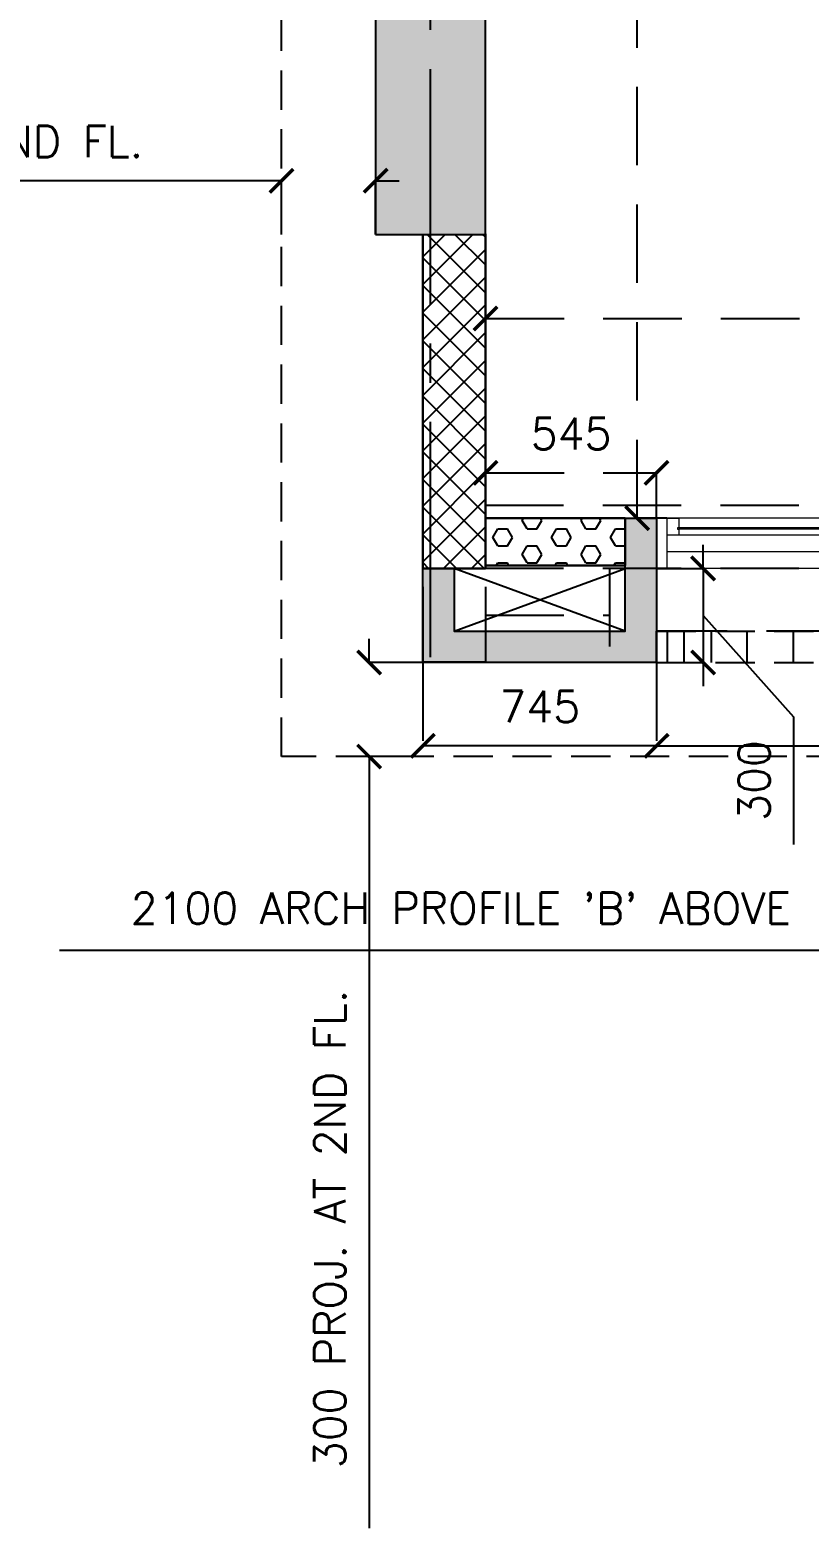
# Model space of a CAD drawing. Header units: millimetres. Extents: x 1167879 to 1231451, y -5731814 to -5645217.
# Drawn here: x 1194291 to 1196773, y -5730644 to -5725868 of the extents above; entities that cross this region are included whole.
import ezdxf

# ---------------------------------------------------------------- set-up
doc = ezdxf.new("R2010")
doc.units = ezdxf.units.MM
doc.header["$LTSCALE"] = 1000
doc.header["$MEASUREMENT"] = 0
for name, pattern in [('$0$AUDIT_D_120904163729-0', [0]), ('$0$HIDDEN', [0.375, 0.25, -0.125]), ('$2$AUDIT_D_120904163729-0', [0]), ('$5$HIDDEN', [0.375, 0.25, -0.125]), ('2BHK-A - FRONT$0$AUDIT_D_120904163729-0', [0]), ('AUDIT_D_120904163729-0', [0]), ('T8(T9 IS SIMILAR) - 1st FLOOR ELEVATION$0$AUDIT_D_120904163729-0', [0]), ('T8(T9 IS SIMILAR) - 1st FLOOR ELEVATION$0$HIDDEN', [0.375, 0.25, -0.125]), ('T8(T9 IS SIMILAR) - DIMENSION & TEXTING$0$HIDDEN', [0.375, 0.25, -0.125]), ('T8(T9 IS SIMILAR) - TYPICAL FLOOR ELEVATION$0$AUDIT_D_120904163729-0', [0]), ('T8(T9 IS SIMILAR) - TYPICAL FLOOR ELEVATION$0$HIDDEN', [0.375, 0.25, -0.125]), ('T8(T9 IS SIMILAR)$0$$0$HIDDEN', [0.375, 0.25, -0.125]), ('T8_REFUGE COLUMNS$0$CENTER2', [1.125, 0.75, -0.125, 0.125, -0.125])]:
    doc.linetypes.add(name, pattern=pattern)
doc.layers.get('0').update_dxf_attribs({"linetype": 'AUDIT_D_120904163729-0'})
for name, color, linetype in [('$0$A-DIM', 1, '$0$AUDIT_D_120904163729-0'), ('$1$A-DIM', 1, '$2$AUDIT_D_120904163729-0'), ('2BHK-A - FRONT$0$A-HATCH -160', 251, '2BHK-A - FRONT$0$AUDIT_D_120904163729-0'), ('A_dim', 1, 'Continuous'), ('T8(T9 IS SIMILAR) - 1st FLOOR ELEVATION$0$A-WALL-FEATURES', 6, 'T8(T9 IS SIMILAR) - 1st FLOOR ELEVATION$0$AUDIT_D_120904163729-0'), ('T8(T9 IS SIMILAR) - DIMENSION & TEXTING$0$A-DIMENSIONS', 2, 'T8(T9 IS SIMILAR) - DIMENSION & TEXTING$0$HIDDEN'), ('T8(T9 IS SIMILAR) - TYPICAL FLOOR ELEVATION$0$A-DIM', 1, 'T8(T9 IS SIMILAR) - TYPICAL FLOOR ELEVATION$0$AUDIT_D_120904163729-0'), ('T8(T9 IS SIMILAR) - TYPICAL FLOOR ELEVATION$0$A-WALL HATCH', 252, 'T8(T9 IS SIMILAR) - TYPICAL FLOOR ELEVATION$0$AUDIT_D_120904163729-0'), ('T8(T9 IS SIMILAR) - TYPICAL FLOOR ELEVATION$0$A-WALL-FEATURES', 6, 'T8(T9 IS SIMILAR) - TYPICAL FLOOR ELEVATION$0$AUDIT_D_120904163729-0'), ('T8(T9 IS SIMILAR)$0$$6$a-beam 2', 50, 'Continuous'), ('T8(T9 IS SIMILAR)$0$S-BEAM', 20, 'T8(T9 IS SIMILAR)$0$$0$HIDDEN'), ('T8_REFUGE COLUMNS$0$A-CENTERLINE', 193, 'T8_REFUGE COLUMNS$0$CENTER2'), ('T8_REFUGE COLUMNS$0$A-RCC COLS', 3, 'Continuous'), ('T8_TYPICAL COLUMNS$0$A-RCC COLS', 3, 'Continuous')]:
    doc.layers.add(name, color=color, linetype=linetype)
for name, color, linetype, lineweight in [('2BHK-A - FRONT$0$A-WALL- 160', 6, 'Continuous', 30), ('2BHK-A - FRONT$0$Window', 4, 'Continuous', 20), ('T8(T9 IS SIMILAR)$0$D&W', 8, 'Continuous', 25)]:
    doc.layers.add(name, color=color, linetype=linetype, lineweight=lineweight)
doc.layers.add('T8_REFUGE COLUMNS$0$COL-HATCH', color=7, linetype='Continuous', lineweight=25, true_color=0xa3a3a3)
doc.styles.add('$4$Romans 1', font='romans.shx', dxfattribs={"height": 100})
doc.styles.add('$6$Romans 1', font='romans.shx', dxfattribs={"height": 100})
doc.styles.add('T8(T9 IS SIMILAR) - DIMENSION & TEXTING$0$Romans 1', font='romans.shx', dxfattribs={"height": 100})
doc.styles.add('T8(T9 IS SIMILAR) - TYPICAL FLOOR ELEVATION$0$Romans 1', font='romans.shx', dxfattribs={"height": 100})
doc.dimstyles.new('$1$ALPINE S', dxfattribs={"dimscale": 0, "dimtxt": 100, "dimasz": 75, "dimexe": 0, "dimexo": 0, "dimgap": 75, "dimtad": 1, "dimdec": 0, "dimzin": 0, "dimdsep": 46, "dimtxsty": '$4$Romans 1', "dimblk": '$4$_ArchTick', "dimcen": 0.09, "dimclrd": 256, "dimclre": 256, "dimclrt": 7, "dimadec": 0, "dimazin": 0, "dimtfac": 1, "dimtdec": 0, "dimtofl": 0, "dimtmove": 1, "dimatfit": 0, "dimldrblk": '$1$_Open90', "dimfxl": 1, "dimtolj": 1, "dimtzin": 0, "dimarcsym": 0})
doc.dimstyles.new('$2$ALPINE S', dxfattribs={"dimscale": 0, "dimtxt": 100, "dimasz": 75, "dimexe": 0, "dimexo": 0, "dimgap": 75, "dimtad": 1, "dimdec": 0, "dimzin": 0, "dimdsep": 46, "dimtxsty": '$6$Romans 1', "dimblk": '$6$_ArchTick', "dimcen": 0.09, "dimclrd": 256, "dimclre": 256, "dimclrt": 7, "dimadec": 0, "dimazin": 0, "dimtfac": 1, "dimtdec": 0, "dimtofl": 0, "dimtmove": 1, "dimatfit": 0, "dimldrblk": '$2$_Open90', "dimfxl": 1, "dimtolj": 1, "dimtzin": 0, "dimarcsym": 0})
doc.dimstyles.new('T8(T9 IS SIMILAR) - DIMENSION & TEXTING$0$ALPINE S', dxfattribs={"dimscale": 0, "dimtxt": 100, "dimasz": 75, "dimexe": 0, "dimexo": 0, "dimgap": 75, "dimtad": 1, "dimdec": 0, "dimzin": 0, "dimdsep": 46, "dimtxsty": 'T8(T9 IS SIMILAR) - DIMENSION & TEXTING$0$Romans 1', "dimblk": 'T8(T9 IS SIMILAR) - DIMENSION & TEXTING$0$_ArchTick', "dimcen": 0.09, "dimclrd": 256, "dimclre": 256, "dimclrt": 7, "dimadec": 0, "dimazin": 0, "dimtfac": 1, "dimtdec": 0, "dimtofl": 0, "dimtmove": 1, "dimatfit": 0, "dimldrblk": 'T8(T9 IS SIMILAR) - DIMENSION & TEXTING$0$_Open90', "dimfxl": 1, "dimtolj": 1, "dimtzin": 0, "dimarcsym": 0})
doc.dimstyles.new('T8(T9 IS SIMILAR) - TYPICAL FLOOR ELEVATION$0$ALPINE S', dxfattribs={"dimscale": 0, "dimtxt": 100, "dimasz": 75, "dimexe": 0, "dimexo": 0, "dimgap": 75, "dimtad": 1, "dimdec": 0, "dimzin": 0, "dimdsep": 46, "dimtxsty": 'T8(T9 IS SIMILAR) - TYPICAL FLOOR ELEVATION$0$Romans 1', "dimblk": 'T8(T9 IS SIMILAR) - TYPICAL FLOOR ELEVATION$0$_ArchTick', "dimcen": 0.09, "dimclrd": 256, "dimclre": 256, "dimclrt": 7, "dimadec": 0, "dimazin": 0, "dimtfac": 1, "dimtdec": 0, "dimtofl": 0, "dimtmove": 1, "dimatfit": 0, "dimldrblk": 'T8(T9 IS SIMILAR) - TYPICAL FLOOR ELEVATION$0$_Open90', "dimfxl": 1, "dimtolj": 1, "dimtzin": 0, "dimarcsym": 0})

# ---------------------------------------------------------------- blocks, each defined once
blk = doc.blocks.new('T8(T9 IS SIMILAR) - 1st FLOOR ELEVATION')
at = {"layer": 'T8(T9 IS SIMILAR) - 1st FLOOR ELEVATION$0$A-WALL-FEATURES', "color": 2, "linetype": 'T8(T9 IS SIMILAR) - 1st FLOOR ELEVATION$0$HIDDEN', "ltscale": 0.5}
for p, q in [((1196287.7, -5727884.6), (1196287.7, -5727784.6)), ((1196287.7, -5727784.6), (1198387.7, -5727784.6)), ((1196322.7, -5727884.6), (1196322.7, -5727784.6)), ((1196375.1, -5727884.6), (1196375.1, -5727784.6)), ((1196462.4, -5727884.6), (1196462.4, -5727784.6)), ((1196575.9, -5727884.6), (1196575.9, -5727784.6)), ((1196724.3, -5727884.6), (1196724.3, -5727784.6)), ((1196287.7, -5727884.6), (1198387.7, -5727884.6))]:
    blk.add_line(p, q, dxfattribs=at)
blk.add_lwpolyline([(1199140.6, -5728184.6), (1195092.6, -5728184.7), (1195092.6, -5722974), (1196392.3, -5722974)], dxfattribs=at)
blk = doc.blocks.new('T8(T9 IS SIMILAR) - DIMENSION & TEXTING$0$_ArchTick')
at = {"color": 0, "linetype": 'ByBlock', "const_width": 0.15}
blk.add_lwpolyline([(-0.5, -0.5), (0.5, 0.5)], dxfattribs=at)
blk = doc.blocks.new('*D537')
at = {"layer": 'T8(T9 IS SIMILAR) - DIMENSION & TEXTING$0$A-DIMENSIONS', "linetype": 'T8(T9 IS SIMILAR) - DIMENSION & TEXTING$0$HIDDEN', "lineweight": -2, "transparency": 16777216}
for p, q in [((1195742.6, -5727424.6), (1195742.6, -5727280.1)), ((1196287.7, -5727424.6), (1196287.7, -5727280.1))]:
    blk.add_line(p, q, dxfattribs=at)
at = {"layer": 'T8(T9 IS SIMILAR) - DIMENSION & TEXTING$0$A-DIMENSIONS', "lineweight": -2, "transparency": 16777216}
blk.add_line((1195742.6, -5727280.1), (1196287.7, -5727280.1), dxfattribs=at)
at = {"layer": 'T8(T9 IS SIMILAR) - DIMENSION & TEXTING$0$A-DIMENSIONS', "linetype": 'ByBlock', "lineweight": -2, "transparency": 16777216, "xscale": 75, "yscale": 75, "zscale": 75, "rotation": 180}
blk.add_blockref('T8(T9 IS SIMILAR) - DIMENSION & TEXTING$0$_ArchTick', (1195742.6, -5727280.1), dxfattribs=at)
at = {"layer": 'T8(T9 IS SIMILAR) - DIMENSION & TEXTING$0$A-DIMENSIONS', "linetype": 'ByBlock', "lineweight": -2, "transparency": 16777216, "xscale": 75, "yscale": 75, "zscale": 75}
blk.add_blockref('T8(T9 IS SIMILAR) - DIMENSION & TEXTING$0$_ArchTick', (1196287.7, -5727280.1), dxfattribs=at)
at = {"layer": 'T8(T9 IS SIMILAR) - DIMENSION & TEXTING$0$A-DIMENSIONS', "color": 7, "linetype": 'ByBlock', "transparency": 16777216, "insert": (1196015.2, -5727155.1), "char_height": 100, "attachment_point": 5, "style": 'T8(T9 IS SIMILAR) - DIMENSION & TEXTING$0$Romans 1'}
blk.add_mtext('\\A1;545', dxfattribs=at)
blk = doc.blocks.new('T8(T9 IS SIMILAR) - DIMENSION & TEXTING$0$_Open90')
at = {"color": 0, "linetype": 'ByBlock', "lineweight": -2}
for p, q in [((0, 0), (-1, 0)), ((-0.5, 0.5), (0, 0)), ((0, 0), (-0.5, -0.5))]:
    blk.add_line(p, q, dxfattribs=at)
blk = doc.blocks.new('*D539')
at = {"layer": 'T8(T9 IS SIMILAR) - DIMENSION & TEXTING$0$A-DIMENSIONS', "linetype": 'T8(T9 IS SIMILAR) - DIMENSION & TEXTING$0$HIDDEN', "lineweight": -2, "transparency": 16777216}
for p, q in [((1195742.6, -5726519.7), (1195742.6, -5726787.9)), ((1199132.6, -5726519.7), (1199132.6, -5726787.9))]:
    blk.add_line(p, q, dxfattribs=at)
at = {"layer": 'T8(T9 IS SIMILAR) - DIMENSION & TEXTING$0$A-DIMENSIONS', "lineweight": -2, "transparency": 16777216}
blk.add_line((1195742.6, -5726787.9), (1199132.6, -5726787.9), dxfattribs=at)
at = {"layer": 'T8(T9 IS SIMILAR) - DIMENSION & TEXTING$0$A-DIMENSIONS', "linetype": 'ByBlock', "lineweight": -2, "transparency": 16777216, "xscale": 75, "yscale": 75, "zscale": 75, "rotation": 180}
blk.add_blockref('T8(T9 IS SIMILAR) - DIMENSION & TEXTING$0$_ArchTick', (1195742.6, -5726787.9), dxfattribs=at)
at = {"layer": 'T8(T9 IS SIMILAR) - DIMENSION & TEXTING$0$A-DIMENSIONS', "linetype": 'ByBlock', "lineweight": -2, "transparency": 16777216, "xscale": 75, "yscale": 75, "zscale": 75}
blk.add_blockref('T8(T9 IS SIMILAR) - DIMENSION & TEXTING$0$_ArchTick', (1199132.6, -5726787.9), dxfattribs=at)
at = {"layer": 'T8(T9 IS SIMILAR) - DIMENSION & TEXTING$0$A-DIMENSIONS', "color": 7, "linetype": 'ByBlock', "transparency": 16777216, "insert": (1197437.6, -5726662.9), "char_height": 100, "attachment_point": 5, "style": 'T8(T9 IS SIMILAR) - DIMENSION & TEXTING$0$Romans 1'}
blk.add_mtext('\\A1;3390', dxfattribs=at)
blk = doc.blocks.new('*D540')
at = {"layer": 'T8(T9 IS SIMILAR) - DIMENSION & TEXTING$0$A-DIMENSIONS', "linetype": 'T8(T9 IS SIMILAR) - DIMENSION & TEXTING$0$HIDDEN', "lineweight": -2, "transparency": 16777216}
for p, q in [((1196392.3, -5723474.4), (1196225.7, -5723474.4)), ((1196320.7, -5727424.6), (1196225.7, -5727424.6))]:
    blk.add_line(p, q, dxfattribs=at)
at = {"layer": 'T8(T9 IS SIMILAR) - DIMENSION & TEXTING$0$A-DIMENSIONS', "lineweight": -2, "transparency": 16777216}
blk.add_line((1196225.7, -5727424.6), (1196225.7, -5723474.4), dxfattribs=at)
at = {"layer": 'T8(T9 IS SIMILAR) - DIMENSION & TEXTING$0$A-DIMENSIONS', "linetype": 'ByBlock', "lineweight": -2, "transparency": 16777216, "xscale": 75, "yscale": 75, "zscale": 75}
for p, rotation in [((1196225.7, -5723474.4), 90), ((1196225.7, -5727424.6), 270)]:
    blk.add_blockref('T8(T9 IS SIMILAR) - DIMENSION & TEXTING$0$_ArchTick', p, dxfattribs=dict(at, rotation=rotation))
at = {"layer": 'T8(T9 IS SIMILAR) - DIMENSION & TEXTING$0$A-DIMENSIONS', "color": 7, "linetype": 'ByBlock', "transparency": 16777216, "insert": (1196100.7, -5725449.5), "char_height": 100, "attachment_point": 5, "rotation": 90, "style": 'T8(T9 IS SIMILAR) - DIMENSION & TEXTING$0$Romans 1'}
blk.add_mtext('\\A1;3950', dxfattribs=at)
blk = doc.blocks.new('T8_REFUGE COLUMNS')
at = {"layer": 'T8_REFUGE COLUMNS$0$COL-HATCH', "linetype": 'ByBlock'}
h = blk.add_hatch(color=256, dxfattribs=at)
h.dxf.hatch_style = 1
h.paths.add_polyline_path([(1195392.1, -5726519.9), (1195742.1, -5726519.9), (1195742.1, -5724724.9), (1195392.1, -5724724.9)])
at = {"layer": 'T8_REFUGE COLUMNS$0$A-CENTERLINE'}
blk.add_line((1195567.1, -5727867.6), (1195567.1, -5698299.6), dxfattribs=at)
at = {"layer": 'T8_REFUGE COLUMNS$0$A-RCC COLS', "linetype": 'ByBlock'}
blk.add_lwpolyline([(1195392.1, -5726519.9), (1195742.1, -5726519.9), (1195742.1, -5724724.9), (1195392.1, -5724724.9)], close=True, dxfattribs=at)
blk = doc.blocks.new('T8_TYPICAL COLUMNS')
at = {"layer": 'T8_TYPICAL COLUMNS$0$A-RCC COLS', "linetype": 'ByBlock'}
blk.add_blockref('T8_REFUGE COLUMNS', (0, 0), dxfattribs=at)
blk = doc.blocks.new('2BHK-A - FRONT$0$2100')
at = {"layer": '2BHK-A - FRONT$0$Window', "color": 1, "lineweight": 13}
for p, q in [((1150876.5, -5693344.1), (1148842.5, -5693344.1)), ((1149507.5, -5693344.1), (1148880, -5693344.1)), ((1149507.5, -5693397.4), (1148880, -5693397.4)), ((1150173.7, -5693397.4), (1149545, -5693397.4)), ((1150211.2, -5693397.4), (1150876.5, -5693397.4)), ((1149507.5, -5693450.8), (1148842.5, -5693450.8)), ((1150173.7, -5693450.8), (1149545, -5693450.8)), ((1150839, -5693450.8), (1150211.2, -5693450.8)), ((1150173.7, -5693504.1), (1148842.5, -5693504.1)), ((1150839, -5693504.1), (1150211.2, -5693504.1))]:
    blk.add_line(p, q, dxfattribs=at)
at = {"layer": '2BHK-A - FRONT$0$Window', "color": 5, "lineweight": 13}
for p, q in [((1149507.5, -5693374.4), (1148880, -5693374.4)), ((1149507.5, -5693378.9), (1148880, -5693378.9)), ((1150173.7, -5693416), (1149545, -5693416)), ((1150173.7, -5693432.2), (1149545, -5693432.2)), ((1150839, -5693469.3), (1150211.2, -5693469.3)), ((1150839, -5693485.5), (1150211.2, -5693485.5))]:
    blk.add_line(p, q, dxfattribs=at)
at = {"layer": '2BHK-A - FRONT$0$Window', "color": 4, "lineweight": 13}
for points in [[(1148842.5, -5693344.1), (1148809.5, -5693344.1), (1148809.5, -5693504.1), (1148842.5, -5693504.1)], [(1148880, -5693378.9), (1148880, -5693397.4), (1148842.5, -5693397.4), (1148842.5, -5693344.1), (1148880, -5693344.1), (1148880, -5693374.4), (1148875.5, -5693374.4), (1148875.5, -5693378.9)], [(1149507.5, -5693378.9), (1149507.5, -5693397.4), (1149545, -5693397.4), (1149545, -5693344.1), (1149507.5, -5693344.1), (1149507.5, -5693374.4), (1149512, -5693374.4), (1149512, -5693378.9)], [(1150909.5, -5693344.1), (1150876.5, -5693344.1), (1150876.5, -5693504.1), (1150909.5, -5693504.1)], [(1149545, -5693432.2), (1149545, -5693450.8), (1149507.5, -5693450.8), (1149507.5, -5693397.4), (1149545, -5693397.4), (1149545, -5693416), (1149540.5, -5693416), (1149540.5, -5693432.2)], [(1150173.7, -5693432.2), (1150173.7, -5693450.8), (1150211.2, -5693450.8), (1150211.2, -5693397.4), (1150173.7, -5693397.4), (1150173.7, -5693416), (1150178.2, -5693416), (1150178.2, -5693432.2)], [(1150211.2, -5693485.5), (1150211.2, -5693504.1), (1150173.7, -5693504.1), (1150173.7, -5693450.8), (1150211.2, -5693450.8), (1150211.2, -5693469.3), (1150206.7, -5693469.3), (1150206.7, -5693485.5)], [(1150839, -5693485.5), (1150839, -5693504.1), (1150876.5, -5693504.1), (1150876.5, -5693450.8), (1150839, -5693450.8), (1150839, -5693469.3), (1150843.5, -5693469.3), (1150843.5, -5693485.5)]]:
    blk.add_lwpolyline(points, close=True, dxfattribs=at)
blk = doc.blocks.new('2BHK-A - FRONT')
at = {"layer": '2BHK-A - FRONT$0$A-HATCH -160', "linetype": 'ByBlock'}
h = blk.add_hatch(dxfattribs=at)
h.set_pattern_fill('ANSI37', color=256, scale=500)
h.paths.add_polyline_path([(1141249.5, -5727584.8), (1141049.5, -5727584.8), (1141049.5, -5726519.5), (1141249.5, -5726519.5)])
h.paths.add_polyline_path([(1141249.5, -5723474.2), (1141899.2, -5723474.2), (1141899.2, -5723274.2), (1141249.5, -5723274.2)])
h.paths.add_polyline_path([(1147999.5, -5728684.2), (1148199.5, -5728684.2), (1148199.5, -5727609.8), (1147999.5, -5727609.8)])
h = blk.add_hatch(dxfattribs=at)
h.set_pattern_fill('HEX', color=256, scale=250)
h.paths.add_polyline_path([(1141695, -5727574.6), (1141249.8, -5727574.6), (1141249.8, -5727424.6), (1141695, -5727424.6)])
h.paths.add_polyline_path([(1143995, -5727574.6), (1144639.8, -5727574.6), (1144639.8, -5727424.6), (1143995, -5727424.6)])
at = {"layer": '2BHK-A - FRONT$0$A-WALL- 160', "linetype": 'ByBlock'}
for p, q in [((1141049.5, -5727584.6, 0.3), (1141049.5, -5726519.9, 0.7)), ((1141249.5, -5727584.6, 0.3), (1141249.7, -5726519.5)), ((1141249.5, -5727424.6, 0.3), (1141695, -5727424.6, -0.4)), ((1141695, -5727424.6, -0.4), (1141695, -5727574.6, -0.4)), ((1141049.5, -5727584.6, 0.3), (1141249.5, -5727584.6, 0.3)), ((1141249.5, -5727574.6, 0.3), (1141695, -5727574.6, -0.4))]:
    blk.add_line(p, q, dxfattribs=at)
blk.add_blockref('2BHK-A - FRONT$0$2100', (-7014.5, -34080.5), dxfattribs=at)
blk = doc.blocks.new('T8(T9 IS SIMILAR) - TYPICAL FLOOR ELEVATION$0$_ArchTick')
at = {"color": 0, "linetype": 'ByBlock', "const_width": 0.15}
blk.add_lwpolyline([(-0.5, -0.5), (0.5, 0.5)], dxfattribs=at)
blk = doc.blocks.new('*D686')
at = {"layer": 'T8(T9 IS SIMILAR) - TYPICAL FLOOR ELEVATION$0$A-DIM', "linetype": 'T8(T9 IS SIMILAR) - TYPICAL FLOOR ELEVATION$0$HIDDEN', "lineweight": -2, "transparency": 16777216}
for p, q in [((1195542.6, -5727884.6), (1195542.6, -5728150.3)), ((1196287.7, -5727884.6), (1196287.7, -5728150.3))]:
    blk.add_line(p, q, dxfattribs=at)
at = {"layer": 'T8(T9 IS SIMILAR) - TYPICAL FLOOR ELEVATION$0$A-DIM', "lineweight": -2, "transparency": 16777216}
blk.add_line((1196287.7, -5728150.3), (1195542.6, -5728150.3), dxfattribs=at)
at = {"layer": 'T8(T9 IS SIMILAR) - TYPICAL FLOOR ELEVATION$0$A-DIM', "linetype": 'ByBlock', "lineweight": -2, "transparency": 16777216, "xscale": 75, "yscale": 75, "zscale": 75, "rotation": 180}
blk.add_blockref('T8(T9 IS SIMILAR) - TYPICAL FLOOR ELEVATION$0$_ArchTick', (1195542.6, -5728150.3), dxfattribs=at)
at = {"layer": 'T8(T9 IS SIMILAR) - TYPICAL FLOOR ELEVATION$0$A-DIM', "linetype": 'ByBlock', "lineweight": -2, "transparency": 16777216, "xscale": 75, "yscale": 75, "zscale": 75}
blk.add_blockref('T8(T9 IS SIMILAR) - TYPICAL FLOOR ELEVATION$0$_ArchTick', (1196287.7, -5728150.3), dxfattribs=at)
at = {"layer": 'T8(T9 IS SIMILAR) - TYPICAL FLOOR ELEVATION$0$A-DIM', "color": 7, "linetype": 'ByBlock', "transparency": 16777216, "insert": (1195915.2, -5728025.3), "char_height": 100, "attachment_point": 5, "style": 'T8(T9 IS SIMILAR) - TYPICAL FLOOR ELEVATION$0$Romans 1'}
blk.add_mtext('\\A1;745', dxfattribs=at)
blk = doc.blocks.new('T8(T9 IS SIMILAR) - TYPICAL FLOOR ELEVATION$0$_Open90')
at = {"color": 0, "linetype": 'ByBlock', "lineweight": -2}
for p, q in [((0, 0), (-1, 0)), ((-0.5, 0.5), (0, 0)), ((0, 0), (-0.5, -0.5))]:
    blk.add_line(p, q, dxfattribs=at)
blk = doc.blocks.new('*D687')
at = {"layer": 'T8(T9 IS SIMILAR) - TYPICAL FLOOR ELEVATION$0$A-DIM', "lineweight": -2, "transparency": 16777216}
for p, q in [((1196436, -5727584.6), (1196436, -5727509.6)), ((1196436, -5727584.6), (1196436, -5727884.6)), ((1196436, -5727734.6), (1196723.5, -5728057.6)), ((1196436, -5727884.6), (1196436, -5727959.6)), ((1196723.5, -5728057.6), (1196723.5, -5728464.7))]:
    blk.add_line(p, q, dxfattribs=at)
at = {"layer": 'T8(T9 IS SIMILAR) - TYPICAL FLOOR ELEVATION$0$A-DIM', "linetype": 'T8(T9 IS SIMILAR) - TYPICAL FLOOR ELEVATION$0$HIDDEN', "lineweight": -2, "transparency": 16777216}
for p, q in [((1196287.7, -5727584.6), (1196436, -5727584.6)), ((1196287.7, -5727884.6), (1196436, -5727884.6))]:
    blk.add_line(p, q, dxfattribs=at)
at = {"layer": 'T8(T9 IS SIMILAR) - TYPICAL FLOOR ELEVATION$0$A-DIM', "linetype": 'ByBlock', "lineweight": -2, "transparency": 16777216, "xscale": 75, "yscale": 75, "zscale": 75}
for p, rotation in [((1196436, -5727584.6), 270), ((1196436, -5727884.6), 90)]:
    blk.add_blockref('T8(T9 IS SIMILAR) - TYPICAL FLOOR ELEVATION$0$_ArchTick', p, dxfattribs=dict(at, rotation=rotation))
at = {"layer": 'T8(T9 IS SIMILAR) - TYPICAL FLOOR ELEVATION$0$A-DIM', "color": 7, "linetype": 'ByBlock', "transparency": 16777216, "insert": (1196598.5, -5728261.1), "char_height": 100, "attachment_point": 5, "rotation": 90, "style": 'T8(T9 IS SIMILAR) - TYPICAL FLOOR ELEVATION$0$Romans 1'}
blk.add_mtext('\\A1;300', dxfattribs=at)
blk = doc.blocks.new('$6$_ArchTick')
at = {"color": 0, "linetype": 'ByBlock', "const_width": 0.15}
blk.add_lwpolyline([(-0.5, -0.5), (0.5, 0.5)], dxfattribs=at)
blk = doc.blocks.new('*D61')
at = {"layer": '$1$A-DIM', "lineweight": -2, "transparency": 16777216}
for p, q in [((10260, -7548.8), (8102.9, -7548.8)), ((10560, -7548.8), (10635, -7548.8))]:
    blk.add_line(p, q, dxfattribs=at)
at = {"layer": '$1$A-DIM', "linetype": '$5$HIDDEN', "lineweight": -2, "transparency": 16777216}
for p, q in [((10260, -7720), (10260, -7548.8)), ((10560, -7720), (10560, -7548.8))]:
    blk.add_line(p, q, dxfattribs=at)
at = {"layer": '$1$A-DIM', "linetype": 'ByBlock', "lineweight": -2, "transparency": 16777216, "xscale": 75, "yscale": 75, "zscale": 75}
blk.add_blockref('$6$_ArchTick', (10260, -7548.8), dxfattribs=at)
at = {"layer": '$1$A-DIM', "linetype": 'ByBlock', "lineweight": -2, "transparency": 16777216, "xscale": 75, "yscale": 75, "zscale": 75, "rotation": 180}
blk.add_blockref('$6$_ArchTick', (10560, -7548.8), dxfattribs=at)
at = {"layer": '$1$A-DIM', "color": 7, "linetype": 'ByBlock', "transparency": 16777216, "insert": (9056.4, -7423.8), "char_height": 100, "attachment_point": 5, "style": '$6$Romans 1'}
blk.add_mtext('\\A1;300 PROJ. AT 2ND FL.', dxfattribs=at)
blk = doc.blocks.new('$2$_Open90')
at = {"color": 0, "linetype": 'ByBlock', "lineweight": -2}
for p, q in [((0, 0), (-1, 0)), ((-0.5, 0.5), (0, 0)), ((0, 0), (-0.5, -0.5))]:
    blk.add_line(p, q, dxfattribs=at)
blk = doc.blocks.new('*D62')
at = {"layer": '$1$A-DIM', "lineweight": -2, "transparency": 16777216}
for p, q in [((10539.3, -9084.8), (10539.3, -9009.8)), ((10539.3, -9384.8), (10539.3, -11844.2))]:
    blk.add_line(p, q, dxfattribs=at)
at = {"layer": '$1$A-DIM', "linetype": '$5$HIDDEN', "lineweight": -2, "transparency": 16777216}
for p, q in [((10710.5, -9084.8), (10539.3, -9084.8)), ((10710.5, -9384.8), (10539.3, -9384.8))]:
    blk.add_line(p, q, dxfattribs=at)
at = {"layer": '$1$A-DIM', "linetype": 'ByBlock', "lineweight": -2, "transparency": 16777216, "xscale": 75, "yscale": 75, "zscale": 75}
for p, rotation in [((10539.3, -9084.8), 270), ((10539.3, -9384.8), 90)]:
    blk.add_blockref('$6$_ArchTick', p, dxfattribs=dict(at, rotation=rotation))
at = {"layer": '$1$A-DIM', "color": 7, "linetype": 'ByBlock', "transparency": 16777216, "insert": (10414.3, -10890.6), "char_height": 100, "attachment_point": 5, "rotation": 90, "style": '$6$Romans 1'}
blk.add_mtext('\\A1;300 PROJ. AT 2ND FL.', dxfattribs=at)
blk = doc.blocks.new('$4$_ArchTick')
at = {"color": 0, "linetype": 'ByBlock', "const_width": 0.15}
blk.add_lwpolyline([(-0.5, -0.5), (0.5, 0.5)], dxfattribs=at)
blk = doc.blocks.new('*D70')
at = {"layer": '$0$A-DIM', "linetype": '$0$HIDDEN', "lineweight": -2, "transparency": 16777216}
for p, q in [((11455.7, -9084.8), (11455.7, -9350.5)), ((13555.7, -9085.4), (13555.7, -9350.5))]:
    blk.add_line(p, q, dxfattribs=at)
at = {"layer": '$0$A-DIM', "lineweight": -2, "transparency": 16777216}
for p, q in [((11455.7, -9350.5), (13555.7, -9350.5)), ((12505.7, -9350.5), (12111.5, -10002.8)), ((12111.5, -10002.8), (9552, -10002.8))]:
    blk.add_line(p, q, dxfattribs=at)
at = {"layer": '$0$A-DIM', "linetype": 'ByBlock', "lineweight": -2, "transparency": 16777216, "xscale": 75, "yscale": 75, "zscale": 75, "rotation": 180}
blk.add_blockref('$4$_ArchTick', (11455.7, -9350.5), dxfattribs=at)
at = {"layer": '$0$A-DIM', "linetype": 'ByBlock', "lineweight": -2, "transparency": 16777216, "xscale": 75, "yscale": 75, "zscale": 75}
blk.add_blockref('$4$_ArchTick', (13555.7, -9350.5), dxfattribs=at)
at = {"layer": '$0$A-DIM', "color": 7, "linetype": 'ByBlock', "transparency": 16777216, "insert": (10831.7, -9868.3), "char_height": 100, "attachment_point": 5, "style": '$4$Romans 1'}
blk.add_mtext("\\A1;2100 ARCH PROFILE 'B' ABOVE", dxfattribs=at)
blk = doc.blocks.new('$1$_Open90')
at = {"color": 0, "linetype": 'ByBlock', "lineweight": -2}
for p, q in [((0, 0), (-1, 0)), ((-0.5, 0.5), (0, 0)), ((0, 0), (-0.5, -0.5))]:
    blk.add_line(p, q, dxfattribs=at)
blk = doc.blocks.new('T8(T9 IS SIMILAR) - DIMENSION & TEXTING')
at = {"layer": 'T8(T9 IS SIMILAR) - DIMENSION & TEXTING$0$A-DIMENSIONS', "linetype": 'ByBlock'}
dim = blk.add_linear_dim(base=(1196225.7, -5723474.4), p1=(1196320.7, -5727424.6), p2=(1196392.3, -5723474.4, -0.7), angle=90, dimstyle='T8(T9 IS SIMILAR) - DIMENSION & TEXTING$0$ALPINE S', override={"dimscale": 1, "dimfxl": 5, "dimarcsym": 1}, dxfattribs=at)
dim.commit()
dim.dimension.update_dxf_attribs({"geometry": '*D540', "text_midpoint": (1196100.7, -5725449.5)})
for base, p1, p2, picture, middle in [((1199132.6, -5726787.9), (1195742.6, -5726519.7), (1199132.6, -5726519.7, -2.3), '*D539', (1197437.6, -5726662.9)), ((1196287.7, -5727280.1), (1195742.6, -5727424.6), (1196287.7, -5727424.6), '*D537', (1196015.2, -5727155.1))]:
    dim = blk.add_linear_dim(base=base, p1=p1, p2=p2, dimstyle='T8(T9 IS SIMILAR) - DIMENSION & TEXTING$0$ALPINE S', override={"dimscale": 1, "dimfxl": 5, "dimarcsym": 1}, dxfattribs=at)
    dim.commit()
    dim.dimension.update_dxf_attribs({"geometry": picture, "text_midpoint": middle})
blk = doc.blocks.new('T8(T9 IS SIMILAR) - TYPICAL FLOOR ELEVATION')
at = {"layer": 'T8(T9 IS SIMILAR) - TYPICAL FLOOR ELEVATION$0$A-WALL HATCH', "linetype": 'ByBlock'}
h = blk.add_hatch(dxfattribs=at)
h.set_pattern_fill('ZIGZAG', color=256, scale=250)
h.set_pattern_definition([(0, (0, 0), (31.25, 31.25), [31.25, -31.25]), (90, (31.25, 0), (-31.25, 31.25), [31.25, -31.25])])
h.paths.add_polyline_path([(1186332.7, -5719983.5), (1186332.7, -5719683.5), (1186432.7, -5719683.5), (1186432.7, -5719883.5), (1186982.7, -5719883.5), (1186982.7, -5719523.5), (1187082.7, -5719523.5), (1187082.7, -5719983.5)])
h.paths.add_polyline_path([(1190232.7, -5719983.5), (1190232.7, -5719683.5), (1190132.7, -5719683.5), (1190132.7, -5719883.5), (1189582.7, -5719883.5), (1189582.7, -5719523.5), (1189482.7, -5719523.5), (1189482.7, -5719983.5)])
h.paths.add_polyline_path([(1190857.7, -5717933.5), (1190857.7, -5717733.5), (1190757.7, -5717733.5), (1190757.7, -5717933.5)])
h.paths.add_polyline_path([(1193357.7, -5717733.5), (1193357.7, -5717933.5), (1193257.7, -5717933.5), (1193257.7, -5717733.5)])
h.paths.add_polyline_path([(1196632.8, -5709938.8), (1196632.8, -5709738.8), (1196532.8, -5709738.8), (1196532.8, -5709938.8)])
h.paths.add_polyline_path([(1194132, -5709738.8), (1194132, -5709938.8), (1194032, -5709938.8), (1194032, -5709738.8)])
h.paths.add_polyline_path([(1195742.7, -5701889.7), (1196212.8, -5701889.7), (1196212.8, -5702349.7), (1196112.8, -5702349.7), (1196112.8, -5701989.7), (1195742.7, -5701989.7)])
h.paths.add_polyline_path([(1198312.8, -5702349.7), (1198312.8, -5701889.7), (1199132.6, -5701889.7), (1199132.6, -5701989.7), (1198412.8, -5701989.7), (1198412.8, -5702349.7)])
h.paths.add_polyline_path([(1199662.5, -5701090.3), (1199662.5, -5700890.3), (1199762.5, -5700890.3), (1199762.5, -5701090.3)])
h.paths.add_polyline_path([(1201862.6, -5700890.3), (1201862.6, -5701090.3), (1201962.6, -5701090.3), (1201962.6, -5700890.3)])
h.paths.add_polyline_path([(1210681.9, -5700890.3), (1210681.9, -5701090.3), (1210581.9, -5701090.3), (1210581.9, -5700890.3)])
h.paths.add_polyline_path([(1212882, -5701090.3), (1212882, -5700890.3), (1212782, -5700890.3), (1212782, -5701090.3)])
h.paths.add_polyline_path([(1214231.8, -5702349.7), (1214231.8, -5701889.7), (1213412.3, -5701889.7), (1213412.3, -5701989.7), (1214131.8, -5701989.7), (1214131.8, -5702349.7)])
h.paths.add_polyline_path([(1216801.9, -5701889.7), (1216331.8, -5701889.7), (1216331.8, -5702349.7), (1216431.8, -5702349.7), (1216431.8, -5701989.7), (1216801.9, -5701989.7)])
h.paths.add_polyline_path([(1215911.7, -5709938.8), (1215911.7, -5709738.8), (1216011.7, -5709738.8), (1216011.7, -5709938.8)])
h.paths.add_polyline_path([(1218412.5, -5709738.8), (1218412.5, -5709938.8), (1218512.5, -5709938.8), (1218512.5, -5709738.8)])
h.paths.add_polyline_path([(1221686.9, -5717933.5), (1221686.9, -5717733.5), (1221786.9, -5717733.5), (1221786.9, -5717933.5)])
h.paths.add_polyline_path([(1219186.9, -5717733.5), (1219186.9, -5717933.5), (1219286.9, -5717933.5), (1219286.9, -5717733.5)])
h.paths.add_polyline_path([(1222311.8, -5719983.5), (1222311.8, -5719683.5), (1222411.8, -5719683.5), (1222411.8, -5719883.5), (1222961.8, -5719883.5), (1222961.8, -5719523.5), (1223061.8, -5719523.5), (1223061.8, -5719983.5)])
h.paths.add_polyline_path([(1226211.8, -5719983.5), (1226211.8, -5719683.5), (1226111.8, -5719683.5), (1226111.8, -5719883.5), (1225561.8, -5719883.5), (1225561.8, -5719523.5), (1225461.8, -5719523.5), (1225461.8, -5719983.5)])
h.paths.add_polyline_path([(1217001.9, -5727584.6), (1216901.9, -5727584.6), (1216901.9, -5727784.6), (1216356.8, -5727784.6), (1216356.8, -5727424.6), (1216256.8, -5727424.6), (1216256.8, -5727884.6), (1217001.9, -5727884.6)])
h.paths.add_polyline_path([(1214156.8, -5727424.6), (1214056.8, -5727424.6), (1214056.8, -5727784.6), (1213412.3, -5727784.6), (1213412.3, -5727884.6), (1214156.8, -5727884.6)])
h.paths.add_polyline_path([(1210681.9, -5728884), (1210681.9, -5728684), (1210581.9, -5728684), (1210581.9, -5728884)])
h.paths.add_polyline_path([(1212882, -5728684), (1212882, -5728884), (1212782, -5728884), (1212782, -5728684)])
h.paths.add_polyline_path([(1201862.6, -5728884), (1201862.6, -5728684), (1201962.6, -5728684), (1201962.6, -5728884)])
h.paths.add_polyline_path([(1199662.5, -5728684), (1199662.5, -5728884), (1199762.5, -5728884), (1199762.5, -5728684)])
h.paths.add_polyline_path([(1198387.7, -5727424.6), (1198487.7, -5727424.6), (1198487.7, -5727784.6), (1199132.3, -5727784.6), (1199132.3, -5727884.6), (1198387.7, -5727884.6)])
h.paths.add_polyline_path([(1195542.6, -5727584.6), (1195642.6, -5727584.6), (1195642.6, -5727784.6), (1196187.7, -5727784.6), (1196187.7, -5727424.6), (1196287.7, -5727424.6), (1196287.7, -5727884.6), (1195542.6, -5727884.6)])
at = {"layer": 'T8(T9 IS SIMILAR) - TYPICAL FLOOR ELEVATION$0$A-WALL-FEATURES', "color": 8, "linetype": 'ByBlock'}
for p, q in [((1195642.6, -5727784.6), (1196187.7, -5727584.6)), ((1196187.7, -5727784.6), (1195642.6, -5727584.6))]:
    blk.add_line(p, q, dxfattribs=at)
at = {"layer": 'T8(T9 IS SIMILAR) - TYPICAL FLOOR ELEVATION$0$A-WALL-FEATURES', "color": 8, "linetype": 'T8(T9 IS SIMILAR) - TYPICAL FLOOR ELEVATION$0$HIDDEN'}
blk.add_line((1198387.7, -5727784.6), (1196287.7, -5727784.6), dxfattribs=at)
at = {"layer": 'T8(T9 IS SIMILAR) - TYPICAL FLOOR ELEVATION$0$A-WALL-FEATURES', "linetype": 'ByBlock'}
blk.add_lwpolyline([(1195542.6, -5727584.6), (1195642.6, -5727584.6), (1195642.6, -5727784.6), (1196187.7, -5727784.6), (1196187.7, -5727424.6), (1196287.7, -5727424.6), (1196287.7, -5727884.6), (1195542.6, -5727884.6)], close=True, dxfattribs=at)
at = {"layer": 'T8(T9 IS SIMILAR) - TYPICAL FLOOR ELEVATION$0$A-DIM', "linetype": 'ByBlock'}
dim = blk.add_linear_dim(base=(1196436, -5727884.6), p1=(1196287.7, -5727584.6), p2=(1196287.7, -5727884.6), angle=90, dimstyle='T8(T9 IS SIMILAR) - TYPICAL FLOOR ELEVATION$0$ALPINE S', override={"dimscale": 1, "dimfxl": 5, "dimarcsym": 1}, dxfattribs=at)
dim.commit()
dim.dimension.update_dxf_attribs({"geometry": '*D687', "text_midpoint": (1196723.5, -5728132.6), "dimtype": 128})
dim = blk.add_linear_dim(base=(1195542.6, -5728150.3), p1=(1196287.7, -5727884.6), p2=(1195542.6, -5727884.6), angle=180, dimstyle='T8(T9 IS SIMILAR) - TYPICAL FLOOR ELEVATION$0$ALPINE S', override={"dimscale": 1, "dimfxl": 5, "dimarcsym": 1}, dxfattribs=at)
dim.commit()
dim.dimension.update_dxf_attribs({"geometry": '*D686', "text_midpoint": (1195915.2, -5728025.3)})
blk = doc.blocks.new('T8(T9 IS SIMILAR)')
at = {"layer": 'T8(T9 IS SIMILAR)$0$D&W', "linetype": 'ByBlock'}
blk.add_blockref('2BHK-A - FRONT', (54492.8, -0.4), dxfattribs=at)
blk.add_blockref('T8(T9 IS SIMILAR) - TYPICAL FLOOR ELEVATION', (0, 0), dxfattribs=at)
blk.add_blockref('T8_TYPICAL COLUMNS', (0, 0), dxfattribs=at)
at = {"layer": 'T8(T9 IS SIMILAR)$0$$6$a-beam 2', "linetype": 'ByBlock'}
blk.add_blockref('T8(T9 IS SIMILAR) - DIMENSION & TEXTING', (0, 0), dxfattribs=at)
at = {"layer": 'T8(T9 IS SIMILAR)$0$S-BEAM'}
for p, q in [((1195542, -5726518.3), (1195542.1, -5727883.9)), ((1195742, -5726518.3), (1195742.1, -5727883.9)), ((1195741.3, -5727383.4, 0), (1199131.8, -5727383.4, 0)), ((1195741.3, -5727583.4, 0), (1199126.5, -5727583.4, 0)), ((1196137.5, -5727583.9, 0), (1196137.5, -5727884, 0)), ((1196287.5, -5727583.9, 0), (1196287.5, -5727884, 0)), ((1195742.1, -5727734), (1196137.5, -5727734, 0)), ((1195742.1, -5727883.9, 0), (1195542.1, -5727883.9, 0)), ((1195742.1, -5727883.9, 0), (1196287.5, -5727884, 0))]:
    blk.add_line(p, q, dxfattribs=at)
blk = doc.blocks.new('2ndflproj')
at = {"layer": '$0$A-DIM', "linetype": 'ByBlock'}
dim = blk.add_linear_dim(base=(13555.7, -9350.5), p1=(11455.7, -9084.8, 0.4), p2=(13555.7, -9085.4), text="<> ARCH PROFILE 'B' ABOVE", dimstyle='$1$ALPINE S', override={"dimscale": 1, "dimfxl": 5, "dimarcsym": 1}, dxfattribs=at)
dim.commit()
dim.dimension.update_dxf_attribs({"geometry": '*D70', "text_midpoint": (12036.5, -10002.8), "dimtype": 128})
at = {"layer": '$1$A-DIM', "linetype": 'ByBlock'}
dim = blk.add_linear_dim(base=(10260, -7548.8), p1=(10560, -7720, 0), p2=(10260, -7720), text='<> PROJ. AT 2ND FL.', dimstyle='$2$ALPINE S', override={"dimscale": 1, "dimtmove": 0, "dimfxl": 5, "dimarcsym": 1}, dxfattribs=at)
dim.commit()
dim.dimension.update_dxf_attribs({"geometry": '*D61', "text_midpoint": (9056.4, -7548.8), "dimtype": 128})
dim = blk.add_linear_dim(base=(10539.3, -9384.8), p1=(10710.5, -9084.8, 0), p2=(10710.5, -9384.8), angle=90, text='<> PROJ. AT 2ND FL.', dimstyle='$2$ALPINE S', override={"dimscale": 1, "dimtmove": 0, "dimfxl": 5, "dimarcsym": 1}, dxfattribs=at)
dim.commit()
dim.dimension.update_dxf_attribs({"geometry": '*D62', "text_midpoint": (10539.3, -10890.6), "dimtype": 128})

msp = doc.modelspace()

# ---------------------------------------------------------------- block references
at = {"layer": 'A_dim', "linetype": 'ByBlock'}
msp.add_blockref('T8(T9 IS SIMILAR) - 1st FLOOR ELEVATION', (0, 0), dxfattribs=at)

# ---------------------------------------------------------------- next in the draw order: block references
at = {"linetype": 'ByBlock'}
msp.add_blockref('T8(T9 IS SIMILAR) - DIMENSION & TEXTING', (0, 0), dxfattribs=at)

# ---------------------------------------------------------------- next in the draw order: block references
msp.add_blockref('T8(T9 IS SIMILAR)', (0, 0), dxfattribs=at)

# ---------------------------------------------------------------- next in the draw order: block references
msp.add_blockref('2ndflproj', (1184832.1, -5718799.9), dxfattribs=at)

doc.saveas('drawing.dxf')
